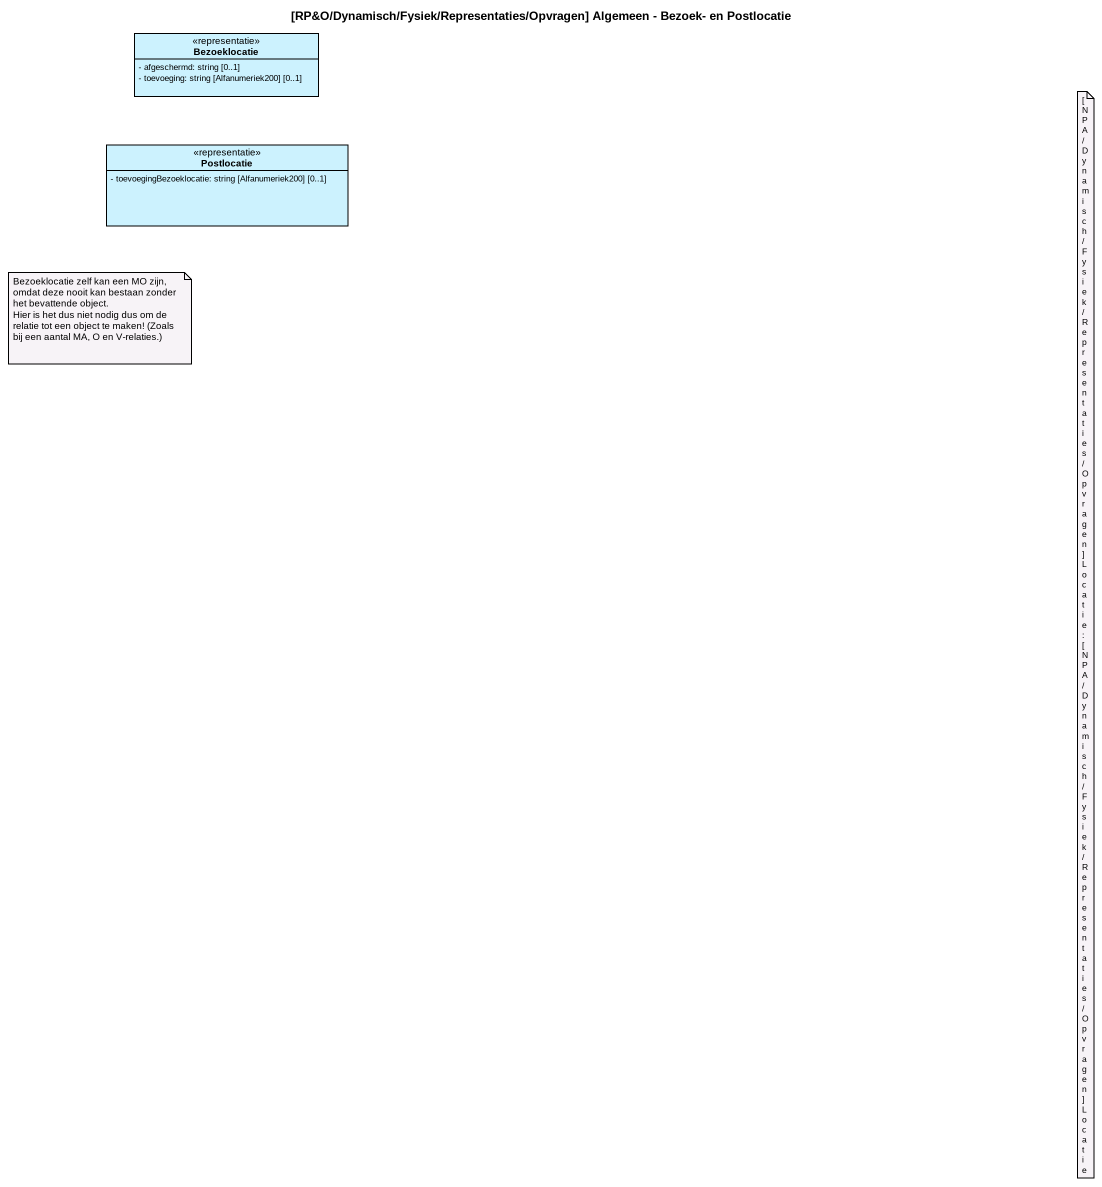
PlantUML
@startuml
title [RP&O/Dynamisch/Fysiek/Representaties/Opvragen] Algemeen - Bezoek- en Postlocatie
hide circle
hide empty members
skinparam classAttributeIconSize 0
class Bezoeklocatie <<representatie>> #CCF2FE {
  - afgeschermd: string [0..1]
  - toevoeging: string [Alfanumeriek200] [0..1]
}
class Postlocatie <<representatie>> #CCF2FE {
  - toevoegingBezoeklocatie: string [Alfanumeriek200] [0..1]
}
note as N1
  [NPA/Dynamisch/Fysiek/Representaties/Opvragen] Locatie : [NPA/Dynamisch/Fysiek/Representaties/Opvragen] Locatie
end note
note as N2
  Bezoeklocatie zelf kan een MO zijn, omdat deze nooit kan bestaan zonder het bevattende object.
  Hier is het dus niet nodig dus om de relatie tot een object te maken! (Zoals bij een aantal MA, O en V-relaties.)
end note
@enduml
